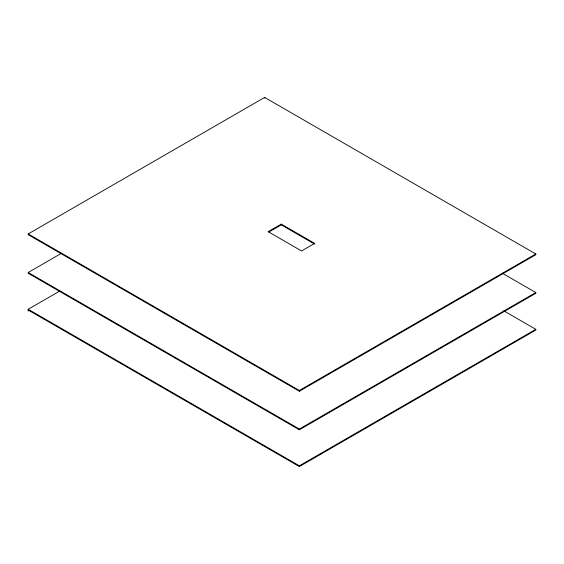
<?xml version="1.0" encoding="UTF-8"?>
<svg xmlns="http://www.w3.org/2000/svg" width="564" height="564" viewBox="0 0 564 564"><rect width="100%" height="100%" fill="white"/><g stroke="black" fill="none" stroke-linecap="round" stroke-linejoin="round"><path stroke-width="0.85" d="M28.2 233.933L264.643 97.424L535.8 253.969L535.8 254.731L299.357 391.24L28.2 234.687L28.2 233.933L299.357 390.478L535.8 253.969M502.284 273.195L535.8 292.54L535.8 293.301L299.357 429.81L28.2 273.258L28.2 272.504L60.997 253.567M28.2 311.074L28.2 309.269L59.474 291.214M314.67 243.394L281.267 224.112L268.168 231.67L301.571 250.959L314.67 243.394L314.67 244.149M268.894 232.008L281.267 224.867L313.915 243.711M28.2 272.504L299.357 429.056L535.8 292.54M28.2 309.269L299.357 465.822L535.8 329.313L535.8 330.067L299.357 466.576L28.2 310.031M503.807 310.842L535.8 329.313M299.357 390.478L299.357 391.24M299.357 429.056L299.357 429.81M299.357 465.822L299.357 466.576M281.267 224.112L281.267 224.867M264.643 97.424L264.643 98.178"/></g></svg>
